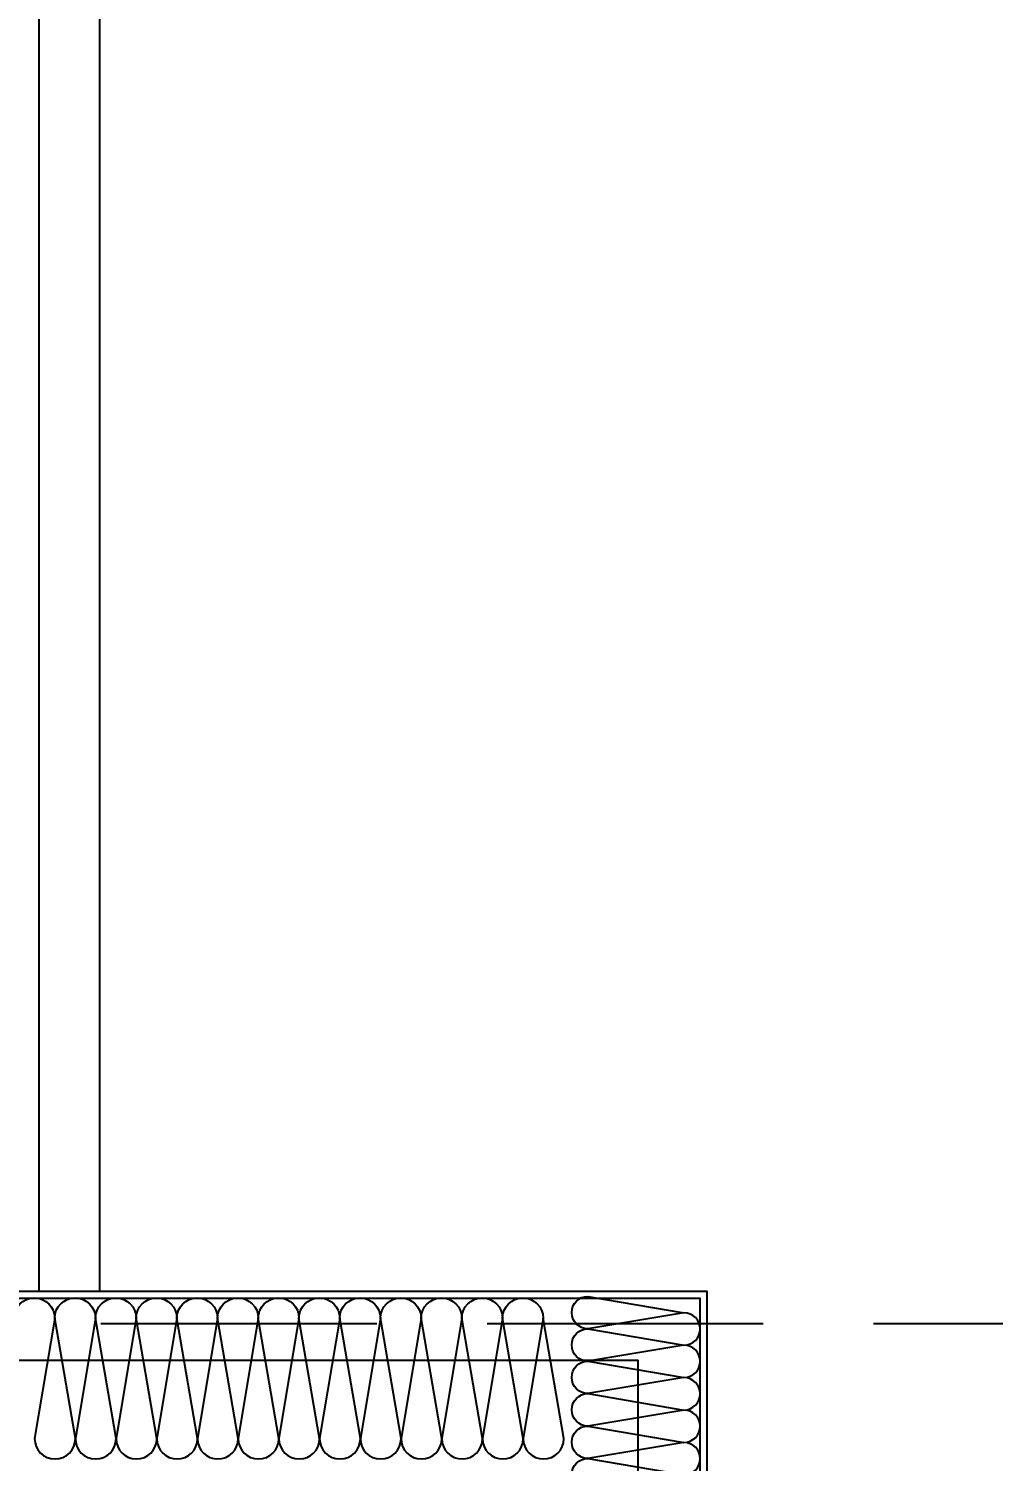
# Model space of a CAD drawing. Extents: x 220580 to 2027826, y -309201 to 71987.
# Drawn here: x 323708 to 324057, y -165329 to -164810 of the extents above; entities that cross this region are included whole.
import ezdxf

# ---------------------------------------------------------------- set-up
doc = ezdxf.new("R2010")
doc.units = 0
doc.linetypes.add('DASH', pattern=[0.35, 0.25, -0.1])
doc.linetypes.add('ZN-DOT', pattern=[0.25, 0, -0.25])
for name, color, linetype in [('!ZN3-铝板幕墙-3', 3, 'Continuous'), ('!ZN5-铝材投影-112', 112, 'Continuous'), ('!ZN6-层高线-8', 8, 'ZN-DOT'), ('20剖面图$0$A-SFCE', 30, 'Continuous'), ('DIM', 173, 'Continuous'), ('Fill', 8, 'Continuous')]:
    doc.layers.add(name, color=color, linetype=linetype)
doc.styles.add('DHTEXT-1', font='ROMANS.shx', dxfattribs={"width": 0.7, "bigfont": 'CHINESE.shx'})
doc.dimstyles.new('ZN200', dxfattribs={"dimscale": 200, "dimtxt": 2.5, "dimasz": 1.5, "dimexe": 1, "dimexo": 2, "dimgap": 0.9, "dimtad": 1, "dimdec": 0, "dimdsep": 46, "dimtxsty": 'DHTEXT-1', "dimblk": 'ARCHTICK', "dimcen": 2.5, "dimclrd": 173, "dimclre": 173, "dimclrt": 7, "dimazin": 2, "dimtfac": 1, "dimtdec": 0, "dimtix": 1, "dimtmove": 2, "dimatfit": 3, "dimfxl": 0, "dimtolj": 1, "dimtzin": 0, "dimarcsym": 0})

# ---------------------------------------------------------------- blocks, each defined once
blk = doc.blocks.new('20250828170426')
at = {"layer": '!ZN3-铝板幕墙-3', "ltscale": 20, "elevation": -1.055080969326139e-10}
for points in [[(-242.7531442960026, 61.83042064850451), (49.99999619927257, 61.83042064850451), (49.99999619927257, -298.1699999429111)], [(-242.7531442960026, 59.33042064850451), (47.49999619927257, 59.33042064850451), (47.49999619927257, -295.6699999427656)], [(-242.7531442960026, 36.83042064850451), (24.99999619927257, 36.83042064850451), (24.99999619927257, -273.1699999414268)]]:
    blk.add_lwpolyline(points, dxfattribs=at)
at = {"layer": '!ZN5-铝材投影-112'}
for p, q in [((-192.0000216789776, 581.914782846754), (-192.0000216789776, 61.83042064850451)), ((-170.0000187477563, 581.914782846754), (-170.0000187477563, 61.83042064850451))]:
    blk.add_line(p, q, dxfattribs=at)
at = {"layer": 'Fill'}
for points in [[(-201.0023751289118, 52.05576546024531, -1), (-186.2523751289118, 52.05576546024531), (-193.527030317171, 8.407834330690093, 1), (-178.777030317171, 8.407834330690093), (-186.2523751289118, 52.05576546024531, -1), (-171.5023751289118, 52.05576546024531), (-178.777030317171, 8.407834330690093, 1), (-164.027030317171, 8.407834330690093), (-171.5023751289118, 52.05576546024531, -1), (-156.7523751289118, 52.05576546024531), (-164.027030317171, 8.407834330690093, 1), (-149.277030317171, 8.407834330690093), (-156.7523751289118, 52.05576546024531, -1), (-142.0023751289118, 52.05576546024531), (-149.277030317171, 8.407834330690093, 1), (-134.527030317171, 8.407834330690093), (-142.0023751289118, 52.05576546024531, -1), (-127.2523751289118, 52.05576546024531), (-134.527030317171, 8.407834330690093, 1), (-119.777030317171, 8.407834330690093), (-127.2523751289118, 52.05576546024531, -1), (-112.5023751289118, 52.05576546024531), (-119.777030317171, 8.407834330690093, 1), (-105.027030317171, 8.407834330690093), (-112.5023751289118, 52.05576546024531, -1), (-97.75237512891181, 52.05576546024531), (-105.027030317171, 8.407834330690093, 1), (-90.27703031717101, 8.407834330690093), (-97.75237512891181, 52.05576546024531, -1), (-83.00237512891181, 52.05576546024531), (-90.27703031717101, 8.407834330690093, 1), (-75.52703031717101, 8.407834330690093), (-83.00237512891181, 52.05576546024531, -1), (-68.25237512891181, 52.05576546024531), (-75.52703031717101, 8.407834330690093, 1), (-60.77703031717101, 8.407834330690093), (-68.25237512891181, 52.05576546024531, -1), (-53.50237512891181, 52.05576546024531), (-60.77703031717101, 8.407834330690093, 1), (-46.02703031717101, 8.407834330690093), (-53.50237512891181, 52.05576546024531, -1), (-38.75237512891181, 52.05576546024531), (-46.02703031717101, 8.407834330690093, 1), (-31.27703031717101, 8.407834330690093), (-38.75237512891181, 52.05576546024531, -1), (-24.00237512891181, 52.05576546024531), (-31.27703031717101, 8.407834330690093, 1), (-16.52703031717101, 8.407834330690093), (-24.00237512891181, 52.05576546024531, -1), (-9.252375128911808, 52.05576546024531), (-16.52703031717101, 8.407834330690093, 1), (-1.777030317171011, 8.407834330690093), (-9.252375128911808, 52.05576546024531)], [(6.9345460816985, -10.51090829569148, -1), (6.9345460816985, 1.239091704308521), (41.70493189676199, -4.715843993180897, 1), (41.70493189676199, 7.034156006819103), (6.9345460816985, 1.239091704308521, -1), (6.9345460816985, 12.98909170430852), (41.70493189676199, 7.034156006819103, 1), (41.70493189676199, 18.7841560068191), (6.9345460816985, 12.98909170430852, -1), (6.9345460816985, 24.73909170430852), (41.70493189676199, 18.7841560068191, 1), (41.70493189676199, 30.5341560068191), (6.9345460816985, 24.73909170430852, -1), (6.9345460816985, 36.48909170430852), (41.70493189676199, 30.5341560068191, 1), (41.70493189676199, 42.2841560068191), (6.9345460816985, 36.48909170430852, -1), (6.9345460816985, 48.23909170430852), (41.70493189676199, 42.2841560068191, 1), (41.70493189676199, 54.0341560068191), (6.9345460816985, 48.23909170430852, -1), (6.9345460816985, 59.98909170430852), (41.70493189676199, 54.0341560068191)]]:
    blk.add_lwpolyline(points, format="xyb", dxfattribs=at)
blk = doc.blocks.new('_ArchTick')
at = {"color": 0, "linetype": 'ByBlock', "const_width": 0.4}
blk.add_lwpolyline([(-0.5, -0.5), (0.5, 0.5)], dxfattribs=at)
blk = doc.blocks.new('*D556')
at = {"layer": 'Defpoints', "color": 0, "ltscale": 2, "transparency": 16777216}
for p in [(323609.16453952, -164429.3509722498), (325165.5943516268, -164429.3509722498), (323975.0346236591, -165279.3509701894)]:
    blk.add_point(p, dxfattribs=at)
at = {"layer": 'DIM', "color": 173, "linetype": 'ByBlock', "lineweight": -2, "ltscale": 2, "transparency": 16777216}
for p, q in [((325165.5943516268, -164429.3509722498), (325165.5943516268, -164129.3509722498)), ((324009.16453952, -164429.3509722498), (325365.5943516268, -164429.3509722498)), ((325165.5943516268, -165279.3509701894), (325165.5943516268, -164429.3509722498)), ((324375.0346236591, -165279.3509701894), (325365.5943516268, -165279.3509701894)), ((325165.5943516268, -165279.3509701894), (325165.5943516268, -165579.3509701894))]:
    blk.add_line(p, q, dxfattribs=at)
at = {"layer": 'DIM', "color": 173, "lineweight": -2, "ltscale": 2, "transparency": 16777216, "xscale": 300, "yscale": 300, "zscale": 300}
for p, rotation in [((325165.5943516268, -164429.3509722498), 270), ((325165.5943516268, -165279.3509701894), 90)]:
    blk.add_blockref('_ArchTick', p, dxfattribs=dict(at, rotation=rotation))
at = {"layer": 'DIM', "color": 7, "ltscale": 2, "transparency": 16777216, "insert": (324735.5943516267, -164854.3509712197), "char_height": 500, "attachment_point": 5, "rotation": 90, "style": 'DHTEXT-1'}
blk.add_mtext('\\A1;850', dxfattribs=at)

msp = doc.modelspace()

# ---------------------------------------------------------------- linework, layer by layer
at = {"layer": '!ZN6-层高线-8', "linetype": 'DASH', "ltscale": 400}
msp.add_line((329714.0096038308, -165279.3509701894), (319900.9251427283, -165279.3509701894), dxfattribs=at)

# ---------------------------------------------------------------- next in the draw order: block references
at = {"layer": '20剖面图$0$A-SFCE', "ltscale": 40}
msp.add_blockref('20250828170426', (323903.5645583125, -165329.3509701817), dxfattribs=at)

# ---------------------------------------------------------------- next in the draw order: dimensions: what is measured, and where the dimension line sits
at = {"layer": 'DIM', "ltscale": 2}
dim = msp.add_linear_dim(base=(325165.5943516268, -164429.3509722498), p1=(323975.034623659, -165279.3509701894), p2=(323609.1645395199, -164429.3509722497), angle=90, dimstyle='ZN200', dxfattribs=at)
dim.commit()
dim.dimension.update_dxf_attribs({"geometry": '*D556', "text_midpoint": (324735.5943516267, -164854.3509712197)})

doc.saveas('drawing.dxf')
